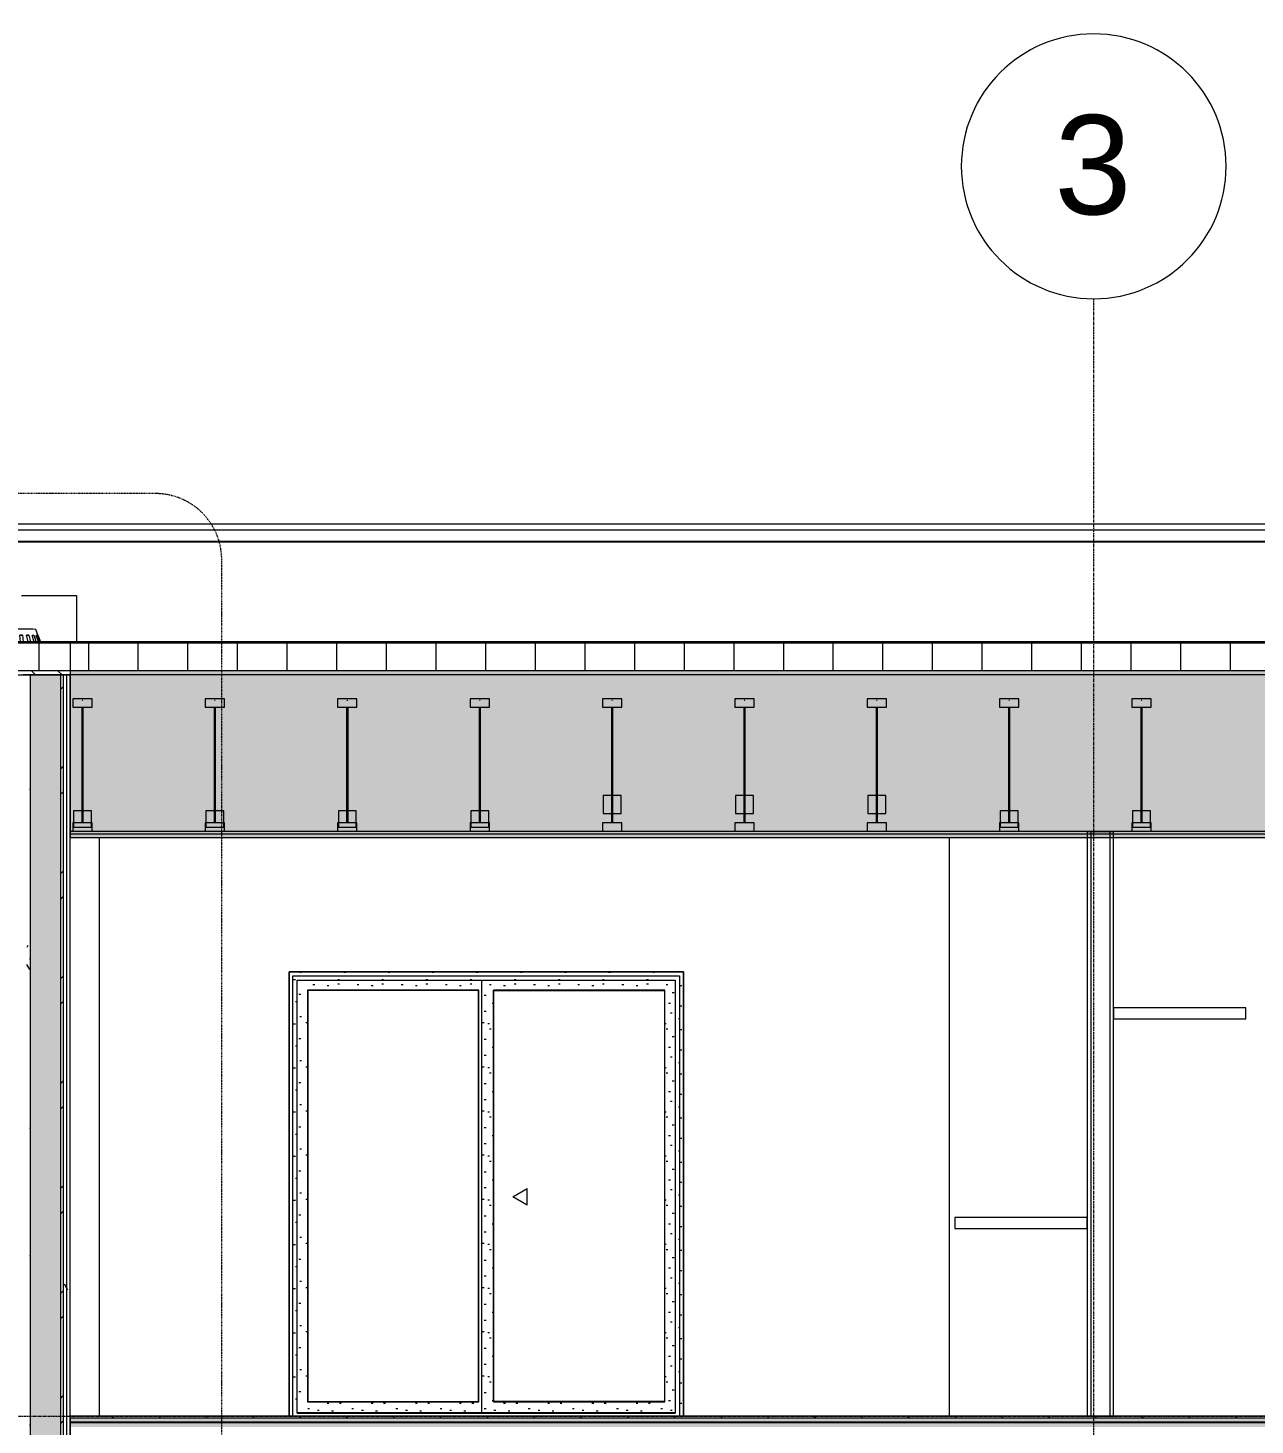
# Model space of a CAD drawing. Header units: inches. Extents: x 9661 to 16490, y -393 to 647.
# Drawn here: x 13594.2 to 13816.6, y 266.4 to 519.6 of the extents above; entities that cross this region are included whole.
import ezdxf

# ---------------------------------------------------------------- set-up
doc = ezdxf.new("R2010")
doc.units = ezdxf.units.IN
doc.header["$MEASUREMENT"] = 0
doc.linetypes.add('Dash Dot 3_16_', pattern=[0.3125, 0.1875, -0.0625, 0, -0.0625])
doc.linetypes.add('Grid Line 1_2_', pattern=[0.875, 0.5, -0.125, 0.125, -0.125])
for name, color, linetype, lineweight in [('0-3', 55, 'Continuous', 9), ('0-4', 90, 'Continuous', 5), ('0-5', 213, 'Continuous', 70), ('A-ANNO-SYMB-1', 150, 'Dash Dot 3_16_', 9), ('A-DETL-GENF-2', 55, 'Continuous', 9), ('A-DOOR-5', 55, 'Continuous', 9), ('A-DOOR-FRAM-5', 55, 'Continuous', 9), ('A-FLOR-2', 8, 'Continuous', 5), ('A-FLOR-9', 192, 'Continuous', 9), ('A-FLOR-LEVL-1', 51, 'Grid Line 1_2_', 9), ('A-FLOR-MCUT-2', 51, 'Continuous', 9), ('A-FLOR-PATT-1', 45, 'Continuous', 9), ('A-ROOF-1', 252, 'Continuous', 13), ('A-ROOF-2', 251, 'Continuous', 5), ('A-ROOF-3', 132, 'Continuous', 9), ('A-ROOF-PATT-1', 45, 'Continuous', 9), ('A-WALL-1', 9, 'Continuous', 9), ('A-WALL-2', 253, 'Continuous', 9), ('A-WALL-3', 53, 'Continuous', 13), ('A-WALL-5', 55, 'Continuous', 9), ('A-WALL-6', 7, 'Continuous', 9), ('A-WALL-PATT-2', 45, 'Continuous', 9), ('I-WALL-3', 7, 'Continuous', 9), ('M-EQPM-1', 55, 'Continuous', 9), ('Q-CASE-2', 253, 'Continuous', 9), ('S-BEAM-2', 7, 'Continuous', 9), ('S-BEAM-3', 55, 'Continuous', 9), ('S-GRID-1', 1, 'Grid Line 1_2_', 9), ('S-GRID-IDEN', 1, 'Continuous', 9)]:
    doc.layers.add(name, color=color, linetype=linetype, lineweight=lineweight)
doc.styles.add('Arial_1', font='arial.ttf', dxfattribs={"height": 18})
pattern_1 = [(0, (3257.106, 59.024), (30.72, 7.68), [1.267, -21.773, 1.267, -21.773, -122.88]), (0, (3257.106, 59.024), (30.72, 7.68), [-46.08, 1.267, -44.813, 1.267, -21.773, -53.76]), (0, (3257.106, 59.024), (30.72, 7.68), [-115.2, 1.267, -14.093, 1.267, -37.133]), (120, (3268.626, 62.864), (-22.011075, 22.7643), [1.267, -21.773, 1.267, -21.773, -122.88]), (120, (3268.626, 62.864), (-22.011075, 22.7643), [-46.08, 1.267, -44.813, 1.267, -21.773, -53.76]), (120, (3268.626, 62.864), (-22.011075, 22.7643), [-115.2, 1.267, -14.093, 1.267, -37.133]), (240, (3272.466, 78.224), (-8.708925, -30.4443), [1.267, -21.773, 1.267, -21.773, -122.88]), (240, (3272.466, 78.224), (-8.708925, -30.4443), [-46.08, 1.267, -44.813, 1.267, -21.773, -53.76]), (240, (3272.466, 78.224), (-8.708925, -30.4443), [-115.2, 1.267, -14.093, 1.267, -37.133])]
pattern_2 = [(0, (14217.158, 59.024), (0, 4.798), []), (315, (14217.1578, 59.024), (4.798427, 0), [6.786, -6.786]), (45, (14217.1578, 59.024), (4.798427, 0), [6.786, -6.786])]
pattern_3 = [(0, (14217.158, 59.024), (0, 9), []), (90, (14217.158, 59.024), (-9, 6e-16), [])]
pattern_4 = [(0, (2717.506, 267.16), (0, 8), [0.33, -7.67]), (0, (2720.066, 267.32), (0, 8), [0.33, -7.67]), (0, (2718.626, 269.08), (0, 8), [0.33, -7.67]), (0, (2720.386, 270.36), (0, 8), [0.33, -7.67]), (0, (2718.306, 270.84), (0, 8), [0.33, -7.67]), (0, (2718.946, 272.76), (0, 8), [0.33, -7.67]), (0, (2717.826, 274.2), (0, 8), [0.33, -7.67]), (0, (2720.386, 274.04), (0, 8), [0.33, -7.67]), (0, (2722.306, 274.36), (0, 8), [0.33, -7.67]), (0, (2723.266, 272.44), (0, 8), [0.33, -7.67]), (0, (2724.866, 272.28), (0, 8), [0.33, -7.67]), (0, (2724.866, 269.4), (0, 8), [0.33, -7.67]), (0, (2723.426, 268.44), (0, 8), [0.33, -7.67]), (0, (2721.186, 268.92), (0, 8), [0.33, -7.67]), (0, (2722.626, 270.36), (0, 8), [0.33, -7.67]), (0, (2721.186, 271.8), (0, 8), [0.33, -7.67]), (0, (2724.546, 267.32), (0, 8), [0.33, -7.67])]

# ---------------------------------------------------------------- blocks, each defined once
blk = doc.blocks.new('OD_CW_Closet - OD_CW_Closet-3890321-BUILDING SECTION - NORTH_SOUTH - LOOKING WEST')
at = {"layer": 'Q-CASE-2'}
for p, q in [((2854.9, 210), (2830.9, 210)), ((2830.9, 210), (2830.9, 208)), ((2830.9, 208), (2854.9, 208)), ((2854.9, 208), (2854.9, 210))]:
    blk.add_line(p, q, dxfattribs=at)
blk = doc.blocks.new('Casework 12 - Casework 1-3926359-BUILDING SECTION - NORTH_SOUTH - LOOKING WEST')
at = {"layer": 'Q-CASE-2'}
for p, q in [((2826.15, 304), (2802.15, 304)), ((2802.15, 304), (2802.15, 302)), ((2826.15, 302), (2826.15, 304)), ((2802.15, 302), (2826.15, 302))]:
    blk.add_line(p, q, dxfattribs=at)
blk = doc.blocks.new('CTR - 1st Phase - Unit Layouts_rvt-2-BUILDING SECTION - NORTH_SOUTH - LOOKING WEST')
at = {"layer": 'A-WALL-1'}
blk.add_line((2801.15, 268), (2801.15, 372.87), dxfattribs=at)
at = {"layer": 'A-WALL-2'}
for p, q in [((2826.15, 373.87), (2826.15, 268)), ((2830.9, 373.87), (2826.15, 373.87)), ((2830.9, 268), (2830.9, 373.87)), ((2826.15, 268), (2830.9, 268))]:
    blk.add_line(p, q, dxfattribs=at)
at = {"layer": 'A-WALL-3'}
for p, q in [((2826.77, 373.87), (2826.77, 268)), ((2830.27, 373.87), (2830.27, 268))]:
    blk.add_line(p, q, dxfattribs=at)
at = {"layer": '0-5'}
for name, p in [('OD_CW_Closet - OD_CW_Closet-3890321-BUILDING SECTION - NORTH_SOUTH - LOOKING WEST', (0, 132)), ('Casework 12 - Casework 1-3926359-BUILDING SECTION - NORTH_SOUTH - LOOKING WEST', (0, 0))]:
    blk.add_blockref(name, p, dxfattribs=at)
blk = doc.blocks.new('CTR - 1st Phase -Stairs _ Elevators_rvt-2-BUILDING SECTION - NORTH_SOUTH - LOOKING WEST')
at = {"layer": 'A-WALL-PATT-2'}
h = blk.add_hatch(dxfattribs=at)
h.set_pattern_fill('FP_41', color=256, style=0, pattern_type=2)
h.set_pattern_definition(pattern_1)
h.paths.add_polyline_path([(2634.5, 0), (2634.5, 402.33), (2633.87, 402.33), (2633.87, 0)], flags=0)
h = blk.add_hatch(dxfattribs=at)
h.set_pattern_fill('FP_37', color=256, style=0, pattern_type=2)
h.set_pattern_definition([(161.57, (3257.586, 59.504), (-3.8399538, -1.54e-05), [0, -27.322, 3.034, 0]), (18.43, (3256.626, 59.504), (-3.8399538, 1.54e-05), [0, -27.322, 3.034, 0]), (108.43, (3257.586, 59.504), (1.919622, -9.6005246), [9.106, -21.25]), (71.57, (3256.626, 59.504), (1.919622, 9.6005246), [9.106, -21.25])])
h.paths.add_polyline_path([(2640, -3), (2640, 402.33), (2634.5, 402.33), (2634.5, -3)], flags=0)
h.paths.add_polyline_path([(2634.51, -2.81), (2634.51, -2.81), (2634.67, 0.52)], flags=0)
h.paths.add_polyline_path([(2634.51, -2.81), (2634.51, -2.81), (2634.64, 0.52)], flags=0)
h = blk.add_hatch(dxfattribs=at)
h.set_pattern_fill('FP_61', color=256, style=0, pattern_type=2)
h.set_pattern_definition([(45, (3257.106, 59.024), (-9.50352, 9.50352), []), (45, (3257.106, 73.424), (-9.50352, 9.50352), [])])
h.paths.add_polyline_path([(2640, 0.37), (2640.5, 0.37), (2640.5, 107.62), (2640, 107.62), (2640, 0.52)], flags=0)
h.paths.add_polyline_path([(2640, 136), (2640.5, 136), (2640.5, 402.33), (2640, 402.33), (2640, 138.12)], flags=0)
h = blk.add_hatch(dxfattribs=at)
h.set_pattern_fill('FP_41', color=256, style=0, pattern_type=2)
h.set_pattern_definition(pattern_1)
h.paths.add_polyline_path([(2641.11, 0), (2641.12, 0), (2641.12, 107.62), (2640.5, 107.62), (2640.5, 0)], flags=0)
h.paths.add_polyline_path([(2641.12, 136), (2641.12, 402.33), (2640.5, 402.28), (2640.5, 136)], flags=0)
h = blk.add_hatch(dxfattribs=at)
h.set_pattern_fill('FP_41', color=256, style=0, pattern_type=2)
h.set_pattern_definition(pattern_1)
h.paths.add_polyline_path([(2641.12, 0), (2641.75, 0), (2641.75, 107.62), (2641.12, 107.62), (2641.12, 0.52)], flags=0)
h.paths.add_polyline_path([(2641.56, 136), (2641.75, 136), (2641.75, 402.33), (2641.12, 402.31), (2641.12, 359.47), (2641.12, 136)], flags=0)
at = {"layer": 'A-WALL-6'}
for p, q in [((2634.5, 402.33), (2634.5, -3)), ((2640, 402.33), (2640, 136)), ((2640.5, 402.33), (2640.5, 136)), ((2641.12, 402.33), (2641.12, 136))]:
    blk.add_line(p, q, dxfattribs=at)
at = {"layer": 'I-WALL-3'}
for p, q in [((2641.75, 402.33), (2633.25, 402.33)), ((2641.75, 136), (2641.75, 402.33))]:
    blk.add_line(p, q, dxfattribs=at)
blk = doc.blocks.new('TRUSS - 24_-2435176-BUILDING SECTION - NORTH_SOUTH - LOOKING WEST')
at = {"layer": 'S-BEAM-2'}
for p, q in [((3215.67, 134), (3212.17, 134)), ((3212.17, 134), (3212.17, 132.5)), ((3212.17, 132.5), (3215.67, 132.5)), ((3215.67, 132.5), (3215.67, 134)), ((3215.67, 111.5), (3212.17, 111.5)), ((3212.17, 111.5), (3212.17, 110)), ((3215.55, 113.68), (3212.3, 113.68)), ((3212.3, 113.68), (3212.3, 110.72)), ((3215.55, 110.72), (3215.55, 113.68)), ((3215.67, 110), (3215.67, 111.5)), ((3212.17, 110), (3215.67, 110)), ((3212.3, 110.72), (3215.55, 110.72))]:
    blk.add_line(p, q, dxfattribs=at)
at = {"layer": 'S-BEAM-3'}
for p, q in [((3213.86, 133.75), (3213.99, 133.75)), ((3213.86, 111.5), (3213.86, 132.5)), ((3213.99, 132.5), (3213.99, 111.5))]:
    blk.add_line(p, q, dxfattribs=at)
blk = doc.blocks.new('TRUSS - 24_-2435216-BUILDING SECTION - NORTH_SOUTH - LOOKING WEST')
at = {"layer": 'S-BEAM-2'}
for p, q in [((3143.67, 134), (3140.17, 134)), ((3140.17, 134), (3140.17, 132.5)), ((3140.17, 132.5), (3143.67, 132.5)), ((3143.67, 132.5), (3143.67, 134)), ((3143.55, 116.46), (3140.3, 116.46)), ((3140.3, 116.46), (3140.3, 113.21)), ((3143.55, 113.21), (3143.55, 116.46)), ((3143.67, 111.5), (3140.17, 111.5)), ((3140.17, 111.5), (3140.17, 110)), ((3140.3, 113.21), (3143.55, 113.21)), ((3143.67, 110), (3143.67, 111.5)), ((3140.17, 110), (3143.67, 110))]:
    blk.add_line(p, q, dxfattribs=at)
at = {"layer": 'S-BEAM-3'}
for p, q in [((3141.86, 133.75), (3141.99, 133.75)), ((3141.86, 111.5), (3141.86, 132.5)), ((3141.99, 132.5), (3141.99, 111.5))]:
    blk.add_line(p, q, dxfattribs=at)
blk = doc.blocks.new('CTR - 1st Phase - Structure_rvt-2-BUILDING SECTION - NORTH_SOUTH - LOOKING WEST')
at = {"layer": '0-3'}
for name, p in [('TRUSS - 24_-2435176-BUILDING SECTION - NORTH_SOUTH - LOOKING WEST', (-569.92, 264)), ('TRUSS - 24_-2435176-BUILDING SECTION - NORTH_SOUTH - LOOKING WEST', (-545.92, 264)), ('TRUSS - 24_-2435176-BUILDING SECTION - NORTH_SOUTH - LOOKING WEST', (-521.92, 264)), ('TRUSS - 24_-2435176-BUILDING SECTION - NORTH_SOUTH - LOOKING WEST', (-497.92, 264)), ('TRUSS - 24_-2435216-BUILDING SECTION - NORTH_SOUTH - LOOKING WEST', (-401.92, 264)), ('TRUSS - 24_-2435216-BUILDING SECTION - NORTH_SOUTH - LOOKING WEST', (-377.92, 264)), ('TRUSS - 24_-2435216-BUILDING SECTION - NORTH_SOUTH - LOOKING WEST', (-353.92, 264)), ('TRUSS - 24_-2435176-BUILDING SECTION - NORTH_SOUTH - LOOKING WEST', (-401.92, 264)), ('TRUSS - 24_-2435176-BUILDING SECTION - NORTH_SOUTH - LOOKING WEST', (-377.92, 264))]:
    blk.add_blockref(name, p, dxfattribs=at)
blk = doc.blocks.new('Basic Wall _ EXT - FIBER CEMENT - SMALL - ___-2145937-BUILDING SECTION - NORTH_SOUTH - LOOKING WEST')
at = {"layer": 'A-WALL-5'}
for p, q in [((3867.29, 429.66), (2061.36, 429.66)), ((2076.8, 428.6), (3851.85, 428.6)), ((2077.21, 426.42), (3851.44, 426.42)), ((2077.53, 426.57), (3851.11, 426.57))]:
    blk.add_line(p, q, dxfattribs=at)
blk = doc.blocks.new('22142613 - Roof Drains - Type A - 15_ Strainer - 8_ Drain-V212-BUILDING SECTION - NORTH_SOUTH - LOOKING WEST')
at = {"layer": 'M-EQPM-1'}
for p, q in [((2627.52, 410.55), (2627.1, 409.43)), ((2635.95, 409.43), (2635.52, 410.55)), ((2626.68, 408.33), (2627.1, 409.43)), ((2627.11, 409.44), (2626.69, 408.33)), ((2626.86, 408.33), (2627.27, 409.45)), ((2627.44, 409.46), (2627.02, 408.33)), ((2627.27, 409.45), (2627.44, 409.45)), ((2627.49, 408.33), (2627.85, 409.48)), ((2628.15, 409.49), (2627.79, 408.33)), ((2627.85, 409.48), (2628.15, 409.48)), ((2628.51, 408.33), (2628.77, 409.5)), ((2628.77, 409.5), (2629.19, 409.49)), ((2629.18, 409.51), (2628.92, 408.33)), ((2629.81, 408.33), (2629.95, 409.51)), ((2629.95, 409.51), (2630.42, 409.48)), ((2630.43, 409.52), (2630.29, 408.33)), ((2631.27, 408.33), (2631.27, 409.52)), ((2631.77, 409.52), (2631.77, 408.33)), ((2632.76, 408.33), (2632.62, 409.52)), ((2632.62, 409.48), (2633.1, 409.51)), ((2633.1, 409.51), (2633.24, 408.33)), ((2634.13, 408.33), (2633.86, 409.51)), ((2633.86, 409.49), (2634.27, 409.5)), ((2634.27, 409.5), (2634.54, 408.33)), ((2635.25, 408.33), (2634.89, 409.49)), ((2634.89, 409.48), (2635.2, 409.48)), ((2635.2, 409.48), (2635.55, 408.33)), ((2636.02, 408.33), (2635.61, 409.46)), ((2635.61, 409.45), (2635.78, 409.45)), ((2635.78, 409.45), (2636.18, 408.33)), ((2636.36, 408.33), (2635.93, 409.44)), ((2635.95, 409.43), (2636.37, 408.33))]:
    blk.add_line(p, q, dxfattribs=at)
for centre, major_axis, start_param, end_param in [((2631.52, 410.55), (4, 0), 0, 3.141593), ((2631.52, 409.43), (4.43, 0), 3.060354, 3.100973), ((2631.52, 409.43), (4.43, 0), 3.141593, 3.173424), ((2631.52, 409.43), (4.43, 0), 3.133754, 3.141593), ((2631.52, 409.43), (4.43, 0), 2.747406, 2.860472), ((2631.52, 409.43), (4.43, 0), 2.43676, 2.549818), ((2631.52, 409.43), (4.43, 0), 2.128072, 2.241119), ((2631.52, 409.43), (4.43, 0), 1.820803, 1.933842), ((2631.52, 409.43), (4.43, 0), 1.514279, 1.627314), ((2631.52, 409.43), (4.43, 0), 4.655871, 4.768907), ((2631.52, 409.43), (4.43, 0), 1.207751, 1.32079), ((2631.52, 409.43), (4.43, 0), 0.900473, 1.013521), ((2631.52, 409.43), (4.43, 0), 0.591774, 0.704832), ((2631.52, 409.43), (4.43, 0), 0.28112, 0.394187), ((2631.52, 409.43), (4.43, 0), 0.040619, 0.081239), ((2631.52, 409.43), (4.43, 0), 6.251354, 6.283185), ((2631.52, 409.43), (4.43, 0), 0, 0.007838)]:
    blk.add_ellipse(centre, major_axis=major_axis, ratio=0.020571, start_param=start_param, end_param=end_param, dxfattribs=at)
blk = doc.blocks.new('Door-Sliding-Marvin-2_Panel_Patio_Door-Essential - MARVIN ESSENTIAL SLIDING - 6_-0_X6_-10_ - 3RD FLOOR-3344874-BUILDING SECTION - NORTH_SOUTH - LOOKING WEST')
at = {"layer": 'A-DOOR-5'}
h = blk.add_hatch(dxfattribs=at)
h.set_pattern_fill('FP_73', color=256, style=0, pattern_type=2)
h.set_pattern_definition(pattern_4)
h.paths.add_polyline_path([(2682.94, 268.66), (2716.31, 268.66), (2716.31, 347), (2682.94, 347), (2682.94, 268.72)], flags=0)
h.paths.add_polyline_path([(2697.78, 270.56), (2684.78, 270.56), (2684.78, 345.19), (2715.84, 345.16), (2715.84, 270.56), (2714.54, 270.56)], flags=0)
h = blk.add_hatch(dxfattribs=at)
h.set_pattern_fill('FP_73', color=256, style=0, pattern_type=2)
h.set_pattern_definition(pattern_4)
h.paths.add_polyline_path([(2718.56, 268.66), (2751.44, 268.66), (2751.4, 347), (2716.31, 347), (2716.32, 268.66), (2718.53, 268.66)], flags=0)
h.paths.add_polyline_path([(2718.53, 270.56), (2718.53, 345.19), (2749.59, 345.19), (2749.59, 270.56), (2722.92, 270.56)], flags=0)
h = blk.add_hatch(dxfattribs=at)
h.set_pattern_fill('FP_71', color=256, style=0, pattern_type=2)
h.set_pattern_definition([(0, (2701.678, 267.16), (0, 8), [0.233, -5.424]), (0, (2703.488, 267.32), (0, 8), [0.233, -5.424]), (0, (2702.47, 269.08), (0, 8), [0.233, -5.424]), (0, (2703.715, 270.36), (0, 8), [0.233, -5.424]), (0, (2702.244, 270.84), (0, 8), [0.233, -5.424]), (0, (2702.696, 272.76), (0, 8), [0.233, -5.424]), (0, (2701.904, 274.2), (0, 8), [0.233, -5.424]), (0, (2703.715, 274.04), (0, 8), [0.233, -5.424]), (0, (2705.072, 274.36), (0, 8), [0.233, -5.424]), (0, (2705.751, 272.44), (0, 8), [0.233, -5.424]), (0, (2706.882, 272.28), (0, 8), [0.233, -5.424]), (0, (2706.882, 269.4), (0, 8), [0.233, -5.424]), (0, (2705.864, 268.44), (0, 8), [0.233, -5.424]), (0, (2704.28, 268.92), (0, 8), [0.233, -5.424]), (0, (2705.299, 270.36), (0, 8), [0.233, -5.424]), (0, (2704.28, 271.8), (0, 8), [0.233, -5.424]), (0, (2706.656, 267.32), (0, 8), [0.233, -5.424])])
h.paths.add_polyline_path([(2684.78, 270.56), (2684.84, 270.62), (2684.84, 345.12), (2684.78, 345.19), (2684.78, 270.62)], flags=0)
h = blk.add_hatch(dxfattribs=at)
h.set_pattern_fill('FP_72', color=256, style=0, pattern_type=2)
h.set_pattern_definition([(0, (2716.272, 267.16), (0, 8), [0.233, -5.424]), (0, (2718.082, 267.32), (0, 8), [0.233, -5.424]), (0, (2717.064, 269.08), (0, 8), [0.233, -5.424]), (0, (2718.308, 270.36), (0, 8), [0.233, -5.424]), (0, (2716.838, 270.84), (0, 8), [0.233, -5.424]), (0, (2717.29, 272.76), (0, 8), [0.233, -5.424]), (0, (2716.498, 274.2), (0, 8), [0.233, -5.424]), (0, (2718.308, 274.04), (0, 8), [0.233, -5.424]), (0, (2719.666, 274.36), (0, 8), [0.233, -5.424]), (0, (2720.345, 272.44), (0, 8), [0.233, -5.424]), (0, (2721.476, 272.28), (0, 8), [0.233, -5.424]), (0, (2721.476, 269.4), (0, 8), [0.233, -5.424]), (0, (2720.458, 268.44), (0, 8), [0.233, -5.424]), (0, (2718.874, 268.92), (0, 8), [0.233, -5.424]), (0, (2719.892, 270.36), (0, 8), [0.233, -5.424]), (0, (2718.874, 271.8), (0, 8), [0.233, -5.424]), (0, (2721.25, 267.32), (0, 8), [0.233, -5.424])])
h.paths.add_polyline_path([(2715.84, 270.56), (2715.84, 345.19), (2715.78, 345.12), (2715.78, 270.62)], flags=0)
h = blk.add_hatch(dxfattribs=at)
h.set_pattern_fill('FP_75', color=256, style=0, pattern_type=2)
h.set_pattern_definition([(0, (2718.553, 267.16), (0, 8), [0.233, -5.424]), (0, (2720.363, 267.32), (0, 8), [0.233, -5.424]), (0, (2719.345, 269.08), (0, 8), [0.233, -5.424]), (0, (2720.59, 270.36), (0, 8), [0.233, -5.424]), (0, (2719.119, 270.84), (0, 8), [0.233, -5.424]), (0, (2719.571, 272.76), (0, 8), [0.233, -5.424]), (0, (2718.779, 274.2), (0, 8), [0.233, -5.424]), (0, (2720.59, 274.04), (0, 8), [0.233, -5.424]), (0, (2721.947, 274.36), (0, 8), [0.233, -5.424]), (0, (2722.626, 272.44), (0, 8), [0.233, -5.424]), (0, (2723.757, 272.28), (0, 8), [0.233, -5.424]), (0, (2723.757, 269.4), (0, 8), [0.233, -5.424]), (0, (2722.739, 268.44), (0, 8), [0.233, -5.424]), (0, (2721.155, 268.92), (0, 8), [0.233, -5.424]), (0, (2722.174, 270.36), (0, 8), [0.233, -5.424]), (0, (2721.155, 271.8), (0, 8), [0.233, -5.424]), (0, (2723.531, 267.32), (0, 8), [0.233, -5.424])])
h.paths.add_polyline_path([(2718.53, 270.56), (2718.59, 270.62), (2718.59, 345.12), (2718.53, 345.19), (2718.53, 270.62)], flags=0)
h = blk.add_hatch(dxfattribs=at)
h.set_pattern_fill('FP_74', color=256, style=0, pattern_type=2)
h.set_pattern_definition([(0, (2733.147, 267.16), (0, 8), [0.233, -5.424]), (0, (2734.957, 267.32), (0, 8), [0.233, -5.424]), (0, (2733.939, 269.08), (0, 8), [0.233, -5.424]), (0, (2735.183, 270.36), (0, 8), [0.233, -5.424]), (0, (2733.713, 270.84), (0, 8), [0.233, -5.424]), (0, (2734.165, 272.76), (0, 8), [0.233, -5.424]), (0, (2733.373, 274.2), (0, 8), [0.233, -5.424]), (0, (2735.183, 274.04), (0, 8), [0.233, -5.424]), (0, (2736.541, 274.36), (0, 8), [0.233, -5.424]), (0, (2737.22, 272.44), (0, 8), [0.233, -5.424]), (0, (2738.351, 272.28), (0, 8), [0.233, -5.424]), (0, (2738.351, 269.4), (0, 8), [0.233, -5.424]), (0, (2737.333, 268.44), (0, 8), [0.233, -5.424]), (0, (2735.749, 268.92), (0, 8), [0.233, -5.424]), (0, (2736.767, 270.36), (0, 8), [0.233, -5.424]), (0, (2735.749, 271.8), (0, 8), [0.233, -5.424]), (0, (2738.125, 267.32), (0, 8), [0.233, -5.424])])
h.paths.add_polyline_path([(2749.59, 270.56), (2749.59, 345.19), (2749.53, 345.12), (2749.53, 270.62)], flags=0)
at = {"layer": 'A-DOOR-FRAM-5'}
h = blk.add_hatch(dxfattribs=at)
h.set_pattern_fill('FP_73', color=256, style=0, pattern_type=2)
h.set_pattern_definition(pattern_4)
h.paths.add_polyline_path([(2682.12, 268), (2682.12, 347.81), (2752.25, 347.81), (2752.25, 268), (2752.94, 268), (2752.94, 348.5), (2681.44, 348.5), (2681.44, 268)], flags=0)
h = blk.add_hatch(dxfattribs=at)
h.set_pattern_fill('FP_70', color=256, style=0, pattern_type=2)
h.set_pattern_definition([(0, (2717.506, 307.91), (0, 8), [0.33, -7.67]), (0, (2720.066, 308.07), (0, 8), [0.33, -7.67]), (0, (2718.626, 309.83), (0, 8), [0.33, -7.67]), (0, (2720.386, 311.11), (0, 8), [0.33, -7.67]), (0, (2718.306, 311.59), (0, 8), [0.33, -7.67]), (0, (2718.946, 313.51), (0, 8), [0.33, -7.67]), (0, (2717.826, 314.95), (0, 8), [0.33, -7.67]), (0, (2720.386, 314.79), (0, 8), [0.33, -7.67]), (0, (2722.306, 315.11), (0, 8), [0.33, -7.67]), (0, (2723.266, 313.19), (0, 8), [0.33, -7.67]), (0, (2724.866, 313.03), (0, 8), [0.33, -7.67]), (0, (2724.866, 310.15), (0, 8), [0.33, -7.67]), (0, (2723.426, 309.19), (0, 8), [0.33, -7.67]), (0, (2721.186, 309.67), (0, 8), [0.33, -7.67]), (0, (2722.626, 311.11), (0, 8), [0.33, -7.67]), (0, (2721.186, 312.55), (0, 8), [0.33, -7.67]), (0, (2724.546, 308.07), (0, 8), [0.33, -7.67])])
h.paths.add_polyline_path([(2684.22, 268), (2752.25, 268), (2752.25, 347.81), (2682.12, 347.81), (2682.12, 268), (2682.94, 268)], flags=0)
h.paths.add_polyline_path([(2751.44, 268.56), (2682.94, 268.56), (2682.97, 347), (2751.44, 347), (2751.44, 268.72)], flags=0)
at = {"layer": 'A-DETL-GENF-2'}
for p, q in [((2721.99, 307.75), (2724.59, 309.25)), ((2724.59, 306.25), (2724.59, 309.25)), ((2724.59, 306.25), (2721.99, 307.75))]:
    blk.add_line(p, q, dxfattribs=at)
at = {"layer": 'A-DOOR-5'}
for p, q in [((2716.31, 347), (2716.31, 268.66)), ((2684.84, 345.12), (2684.78, 345.19)), ((2684.78, 345.19), (2684.78, 270.56)), ((2715.84, 345.19), (2684.78, 345.19)), ((2684.84, 345.12), (2684.84, 270.62)), ((2715.78, 345.12), (2684.84, 345.12)), ((2715.78, 345.12), (2715.84, 345.19)), ((2715.78, 270.62), (2715.78, 345.12)), ((2715.84, 270.56), (2715.84, 345.19)), ((2749.59, 345.19), (2718.53, 345.19)), ((2718.53, 345.19), (2718.59, 345.12)), ((2718.53, 270.56), (2718.53, 345.19)), ((2718.59, 345.12), (2749.53, 345.12)), ((2718.59, 270.62), (2718.59, 345.12)), ((2749.59, 345.19), (2749.53, 345.12)), ((2749.53, 345.12), (2749.53, 270.62)), ((2749.59, 270.56), (2749.59, 345.19)), ((2684.84, 270.62), (2684.78, 270.56)), ((2684.78, 270.56), (2715.84, 270.56)), ((2684.84, 270.62), (2715.78, 270.62)), ((2715.84, 270.56), (2715.78, 270.62)), ((2718.59, 270.62), (2718.53, 270.56)), ((2718.53, 270.56), (2749.59, 270.56)), ((2749.53, 270.62), (2718.59, 270.62)), ((2749.59, 270.56), (2749.53, 270.62))]:
    blk.add_line(p, q, dxfattribs=at)
at = {"layer": 'A-DOOR-FRAM-5'}
for p, q in [((2681.44, 348.5), (2681.44, 268)), ((2752.94, 348.5), (2681.44, 348.5)), ((2682.12, 268), (2682.12, 347.81)), ((2682.12, 347.81), (2752.25, 347.81)), ((2682.94, 268.56), (2682.94, 347)), ((2682.94, 347), (2751.44, 347)), ((2751.44, 347), (2751.44, 268.56)), ((2752.25, 347.81), (2752.25, 268)), ((2752.94, 268), (2752.94, 348.5)), ((2682.94, 268.66), (2751.44, 268.66)), ((2682.94, 268.56), (2751.44, 268.56))]:
    blk.add_line(p, q, dxfattribs=at)
blk = doc.blocks.new('Grid - Grid Head - Circle-50561-BUILDING SECTION - NORTH_SOUTH - LOOKING WEST')
at = {"layer": 'S-GRID-IDEN'}
for start, end in [(360, 180), (180, 360)]:
    blk.add_arc((3481.32, 494.5), 24, start, end, dxfattribs=at)

msp = doc.modelspace()

# ---------------------------------------------------------------- hatches: boundary and pattern name
at = {"layer": 'A-FLOR-2'}
msp.add_hatch(color=256, dxfattribs=at).paths.add_polyline_path([(13574.0435, 408.0782), (13601.8005, 408.0883), (13601.8005, 408.3283), (13478.4255, 408.3283), (13478.4255, 408.0782), (13557.285, 408.0782)], flags=0)
h = msp.add_hatch(color=256, dxfattribs=at)
h.paths.add_polyline_path([(14814.1725, 266.75), (14818.0255, 266.75), (14818.0255, 266.875), (13601.8005, 266.875), (13601.8005, 266.75), (14811.9005, 266.75)], flags=0)
h.paths.add_polyline_path([(13036.2255, 266.75), (13478.4255, 266.75), (13478.4255, 266.875), (13036.2255, 266.875)], flags=0)
at = {"layer": 'A-FLOR-PATT-1'}
h = msp.add_hatch(dxfattribs=at)
h.set_pattern_fill('FP_43', color=256, style=0, pattern_type=2)
h.set_pattern_definition(pattern_3)
h.paths.add_polyline_path([(13557.285, 403.0771), (13601.8005, 403.0873), (13601.8005, 408.0782), (13478.4255, 408.0782), (13478.4255, 403.0771), (13543.738, 403.0771)], flags=0)
h = msp.add_hatch(dxfattribs=at)
h.set_pattern_fill('FP_40', color=256, style=0, pattern_type=2)
h.set_pattern_definition(pattern_2)
h.paths.add_polyline_path([(13480.6755, 402.3269), (13601.8005, 402.3371), (13601.8005, 403.0771), (13478.4255, 403.0771), (13478.4255, 402.3269)], flags=0)
h = msp.add_hatch(dxfattribs=at)
h.set_pattern_fill('FP_39', color=256, style=0, pattern_type=2)
h.set_pattern_definition([(0, (14217.1578, 59.024), (15.36, 3.84), [1.267, -10.253, 1.267, -10.253, -61.44]), (0, (14217.1578, 59.024), (15.36, 3.84), [-23.04, 1.267, -21.773, 1.267, -10.253, -26.88]), (0, (14217.1578, 59.024), (15.36, 3.84), [-57.6, 1.267, -6.413, 1.267, -17.933]), (120, (14222.9178, 60.944), (-11.005538, 11.38215), [1.267, -10.253, 1.267, -10.253, -61.44]), (120, (14222.9178, 60.944), (-11.005538, 11.38215), [-23.04, 1.267, -21.773, 1.267, -10.253, -26.88]), (120, (14222.9178, 60.944), (-11.005538, 11.38215), [-57.6, 1.267, -6.413, 1.267, -17.933]), (240, (14224.8378, 68.624), (-4.354462, -15.22215), [1.267, -10.253, 1.267, -10.253, -61.44]), (240, (14224.8378, 68.624), (-4.354462, -15.22215), [-23.04, 1.267, -21.773, 1.267, -10.253, -26.88]), (240, (14224.8378, 68.624), (-4.354462, -15.22215), [-57.6, 1.267, -6.413, 1.267, -17.933])])
h.paths.add_polyline_path([(13036.2255, 266.875), (13478.4255, 266.875), (13478.4255, 267.625), (13036.2255, 267.625)], flags=0)
h.paths.add_polyline_path([(14818.0255, 266.875), (14818.0255, 267), (14815.9005, 267.0011), (14815.8693, 267), (14811.9005, 267.0031), (14811.9005, 267.625), (13601.8005, 267.625), (13601.8005, 266.875), (14817.9941, 266.875)], flags=0)
h = msp.add_hatch(dxfattribs=at)
h.set_pattern_fill('FP_40', color=256, style=0, pattern_type=2)
h.set_pattern_definition(pattern_2)
h.paths.add_polyline_path([(13716.4907, 266), (14818.0255, 266), (14818.0255, 266.75), (13601.8005, 266.75), (13601.8005, 266), (13708.732, 266)], flags=0)
h.paths.add_polyline_path([(13036.8505, 266), (13478.4255, 266), (13478.4255, 266.75), (13036.2255, 266.75), (13036.2255, 266)], flags=0)
h = msp.add_hatch(dxfattribs=at)
h.set_pattern_fill('FP_38', color=256, style=0, pattern_type=2)
h.set_pattern_definition([(135, (14217.158, 59.024), (-4.24264, -4.24264), [])])
h.paths.add_polyline_path([(13036.8505, 267.625), (13478.4255, 267.625), (13478.4255, 268), (13036.8505, 268)], flags=0)
h.paths.add_polyline_path([(14797.414, 267.625), (14811.9005, 267.625), (14811.9005, 268), (13601.8005, 268), (13601.8005, 267.625), (14789.0347, 267.625)], flags=0)
at = {"layer": 'A-ROOF-1'}
h = msp.add_hatch(color=256, dxfattribs=at)
h.paths.add_polyline_path([(13307.0451, 408.0883), (13478.4255, 408.0883), (13478.4255, 408.3384), (13036.8505, 408.3384), (13036.8505, 408.0883), (13305.9075, 408.0883)], flags=0)
h.paths.add_polyline_path([(14541.236, 408.0883), (14811.9005, 408.0883), (14811.9005, 408.3384), (13601.8005, 408.3384), (13601.8005, 408.0883), (14529.278, 408.0883)], flags=0)
at = {"layer": 'A-ROOF-2'}
h = msp.add_hatch(color=256, dxfattribs=at)
h.paths.add_polyline_path([(13036.4327, 373.5), (13320.9255, 373.5), (13320.9255, 374), (13036.2255, 374), (13036.2255, 373.5), (13036.3726, 373.5)], flags=0)
h.paths.add_polyline_path([(14811.9005, 373.5), (14812.5255, 373.5), (14812.5255, 374), (14302.088, 374), (14302.088, 373.5), (14797.414, 373.5)], flags=0)
h.paths.add_polyline_path([(13324.4255, 373.5), (13403.9255, 373.5), (13403.9255, 374), (13324.4255, 374), (13324.4255, 373.8256)], flags=0)
h.paths.add_polyline_path([(14296.588, 373.5), (14296.588, 374), (14100.1755, 374), (14100.1755, 373.5), (14294.659, 373.5)], flags=0)
h.paths.add_polyline_path([(13407.4255, 373.5), (13478.4255, 373.5), (13478.4255, 374), (13407.4255, 374), (13407.4255, 373.9196)], flags=0)
h.paths.add_polyline_path([(14094.6755, 373.5), (14094.6755, 374), (13898.888, 374), (13898.888, 373.5), (14093.557, 373.5)], flags=0)
h.paths.add_polyline_path([(13601.8005, 373.5), (13893.388, 373.5), (13893.388, 374), (13601.8005, 374)], flags=0)
at = {"layer": 'A-ROOF-PATT-1'}
h = msp.add_hatch(dxfattribs=at)
h.set_pattern_fill('FP_43', color=256, style=0, pattern_type=2)
h.set_pattern_definition(pattern_3)
h.paths.add_polyline_path([(13335.2349, 403.0873), (13478.4255, 403.0873), (13478.4255, 408.0883), (13036.2255, 408.0883), (13036.2255, 403.0873), (13331.0452, 403.0873)], flags=0)
h.paths.add_polyline_path([(13905.0239, 403.0873), (14812.5255, 403.0873), (14812.5255, 408.0883), (13601.8005, 408.0883), (13601.8005, 403.0873), (13900.8342, 403.0873)], flags=0)
h = msp.add_hatch(dxfattribs=at)
h.set_pattern_fill('FP_40', color=256, style=0, pattern_type=2)
h.set_pattern_definition(pattern_2)
h.paths.add_polyline_path([(13289.149, 402.3371), (13478.4255, 402.3371), (13478.4255, 403.0873), (13036.2255, 403.0873), (13036.2255, 402.3371), (13280.7697, 402.3371)], flags=0)
h.paths.add_polyline_path([(14516.7091, 402.3371), (14812.5255, 402.3371), (14812.5255, 403.0873), (13601.8005, 403.0873), (13601.8005, 402.3371), (14512.5195, 402.3371)], flags=0)
h = msp.add_hatch(dxfattribs=at)
h.set_pattern_fill('FP_37', color=256, style=0, pattern_type=2)
h.set_pattern_definition([(161.57, (14217.6378, 59.504), (-3.8399538, -1.54e-05), [0, -27.322, 3.034, 0]), (18.43, (14216.6778, 59.504), (-3.8399538, 1.54e-05), [0, -27.322, 3.034, 0]), (108.43, (14217.6378, 59.504), (1.919622, -9.6005246), [9.106, -21.25]), (71.57, (14216.6778, 59.504), (1.919622, 9.6005246), [9.106, -21.25])])
h.paths.add_polyline_path([(13036.2255, 374), (13478.4255, 374), (13478.4255, 402.3371), (13036.2255, 402.3371), (13036.2255, 383.4046)], flags=0)
h.paths.add_polyline_path([(14812.5255, 374), (14812.5255, 402.3371), (13601.8005, 402.3371), (13601.8005, 374), (14797.414, 374)], flags=0)
h = msp.add_hatch(dxfattribs=at)
h.set_pattern_fill('FP_41', color=256, style=0, pattern_type=2)
h.set_pattern_definition([(0, (14217.158, 59.024), (30.72, 7.68), [1.267, -21.773, 1.267, -21.773, -122.88]), (0, (14217.158, 59.024), (30.72, 7.68), [-46.08, 1.267, -44.813, 1.267, -21.773, -53.76]), (0, (14217.158, 59.024), (30.72, 7.68), [-115.2, 1.267, -14.093, 1.267, -37.133]), (120, (14228.678, 62.864), (-22.011075, 22.7643), [1.267, -21.773, 1.267, -21.773, -122.88]), (120, (14228.678, 62.864), (-22.011075, 22.7643), [-46.08, 1.267, -44.813, 1.267, -21.773, -53.76]), (120, (14228.678, 62.864), (-22.011075, 22.7643), [-115.2, 1.267, -14.093, 1.267, -37.133]), (240, (14232.518, 78.224), (-8.708925, -30.4443), [1.267, -21.773, 1.267, -21.773, -122.88]), (240, (14232.518, 78.224), (-8.708925, -30.4443), [-46.08, 1.267, -44.813, 1.267, -21.773, -53.76]), (240, (14232.518, 78.224), (-8.708925, -30.4443), [-115.2, 1.267, -14.093, 1.267, -37.133])])
h.paths.add_polyline_path([(13478.4255, 372.875), (13478.4255, 373.5), (13407.4255, 373.5), (13407.4255, 372.875), (13477.6821, 372.875)], flags=0)
h.paths.add_polyline_path([(13320.3005, 372.875), (13320.9255, 372.875), (13320.9255, 373.5), (13036.8505, 373.5), (13036.8505, 372.875), (13314.2867, 372.875)], flags=0)
h.paths.add_polyline_path([(14680.1045, 372.875), (14811.9005, 372.875), (14811.9005, 373.5), (13601.8005, 373.5), (13601.8005, 372.875), (14663.346, 372.875)], flags=0)
h.paths.add_polyline_path([(13324.4255, 372.875), (13403.9255, 372.875), (13403.9255, 373.5), (13324.4255, 373.5), (13324.4255, 373.093)], flags=0)

# ---------------------------------------------------------------- linework, layer by layer
at = {"layer": 'A-ANNO-SYMB-1'}
for p, q in [((13617.2868, 435.1836), (13585.2569, 435.1836)), ((13629.2868, -160.2465), (13629.2868, 423.1836))]:
    msp.add_line(p, q, dxfattribs=at)
msp.add_arc((13617.2868, 423.1836), 12, 0, 90, dxfattribs=at)
at = {"layer": 'A-FLOR-9'}
for p, q in [((13601.8005, 408.3283), (13478.4255, 408.3283)), ((13478.4255, 402.3269), (13601.8005, 402.3269)), ((14811.9005, 268), (13601.8005, 268)), ((13601.8005, 268), (13601.8005, 240.875))]:
    msp.add_line(p, q, dxfattribs=at)
at = {"layer": 'A-FLOR-LEVL-1'}
msp.add_line((12791.0002, 268), (15128.0162, 268), dxfattribs=at)
at = {"layer": 'A-FLOR-MCUT-2'}
for p, q in [((13601.8005, 408.0782), (13478.4255, 408.0782)), ((13601.8005, 403.0771), (13478.4255, 403.0771)), ((14811.9005, 267.625), (13601.8005, 267.625)), ((14818.0255, 266.875), (13601.8005, 266.875)), ((14818.0255, 266.75), (13601.8005, 266.75))]:
    msp.add_line(p, q, dxfattribs=at)
at = {"layer": 'A-ROOF-3'}
for p, q in [((14811.9005, 408.3384), (13601.8005, 408.3384)), ((13601.8005, 408.3384), (13601.8005, 372.875)), ((14812.5255, 408.0883), (13601.8005, 408.0883)), ((14812.5255, 403.0873), (13601.8005, 403.0873)), ((14812.5255, 402.3371), (13601.8005, 402.3371)), ((13601.8005, 374), (14812.5255, 374)), ((13601.8005, 373.5), (14812.5255, 373.5)), ((13601.8005, 372.875), (14811.9005, 372.875))]:
    msp.add_line(p, q, dxfattribs=at)
at = {"layer": 'A-WALL-5'}
for p, q in [((13592.9755, 416.7266), (13602.9755, 416.7266)), ((13602.9755, 416.7266), (13602.9755, 408.3382)), ((13607.038, 372.8777), (13607.038, 268)), ((13641.488, 268), (13641.488, 348.5)), ((13641.488, 348.5), (13712.988, 348.5)), ((13712.988, 348.5), (13712.988, 268))]:
    msp.add_line(p, q, dxfattribs=at)
at = {"layer": 'S-GRID-1'}
msp.add_line((13787.3755, -159.8356), (13787.3755, 470.5), dxfattribs=at)

# ---------------------------------------------------------------- block references
at = {"layer": '0-4'}
for name in ['CTR - 1st Phase - Structure_rvt-2-BUILDING SECTION - NORTH_SOUTH - LOOKING WEST', 'CTR - 1st Phase -Stairs _ Elevators_rvt-2-BUILDING SECTION - NORTH_SOUTH - LOOKING WEST', 'CTR - 1st Phase - Unit Layouts_rvt-2-BUILDING SECTION - NORTH_SOUTH - LOOKING WEST']:
    msp.add_blockref(name, (10960.0518, 0), dxfattribs=at)
at = {"layer": 'A-DOOR-5'}
msp.add_blockref('Door-Sliding-Marvin-2_Panel_Patio_Door-Essential - MARVIN ESSENTIAL SLIDING - 6_-0_X6_-10_ - 3RD FLOOR-3344874-BUILDING SECTION - NORTH_SOUTH - LOOKING WEST', (10960.0518, 0), dxfattribs=at)
at = {"layer": 'A-WALL-5'}
msp.add_blockref('Basic Wall _ EXT - FIBER CEMENT - SMALL - ___-2145937-BUILDING SECTION - NORTH_SOUTH - LOOKING WEST', (10960.0518, 0), dxfattribs=at)
at = {"layer": 'M-EQPM-1'}
msp.add_blockref('22142613 - Roof Drains - Type A - 15_ Strainer - 8_ Drain-V212-BUILDING SECTION - NORTH_SOUTH - LOOKING WEST', (10960.0518, 0), dxfattribs=at)
at = {"layer": 'S-GRID-IDEN'}
msp.add_blockref('Grid - Grid Head - Circle-50561-BUILDING SECTION - NORTH_SOUTH - LOOKING WEST', (10306.0518, 0), dxfattribs=at)

# ---------------------------------------------------------------- texts
at = {"layer": 'S-GRID-IDEN', "insert": (13780.2465, 503.7879), "char_height": 18, "width": 16.968, "attachment_point": 1, "style": 'Arial_1'}
msp.add_mtext('3', dxfattribs=at)

doc.saveas('drawing.dxf')
